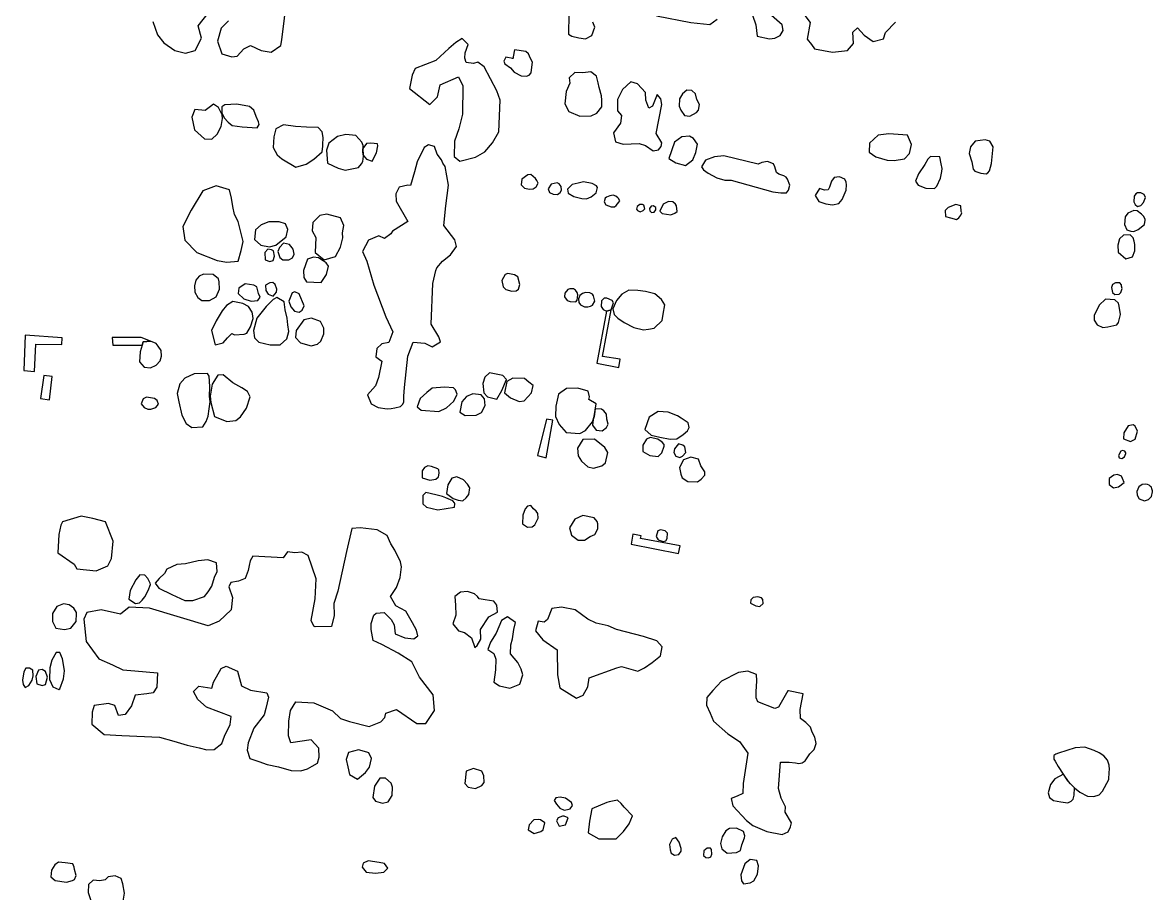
# Model space of a CAD drawing. Extents: x 154 to 1670, y 52 to 1730.
# Drawn here: x 198 to 752, y 737 to 1165 of the extents above; entities that cross this region are included whole.
import ezdxf

# ---------------------------------------------------------------- set-up
doc = ezdxf.new("R2010")
doc.units = 0

msp = doc.modelspace()

# ---------------------------------------------------------------- linework, layer by layer
at = {"layer": ''}
for points in [[(302.954864, 1148.264355), (306.126521, 1151.771341), (309.356062, 1153.443996), (314.595583, 1150.968946), (319.657459, 1150.170543), (324.26225, 1153.475932), (324.763248, 1156.226431), (328.845084, 1189.567748)], [(261.409954, 1165.286311), (263.717339, 1158.709465), (266.805164, 1154.761361), (272.324126, 1151.070742), (277.543687, 1149.733417), (282.228318, 1150.92703), (285.36205, 1157.062758), (283.749276, 1163.142599), (289.294186, 1170.07673)], [(298.619535, 1165.527828), (295.108557, 1162.000882), (293.152469, 1155.623637), (295.36205, 1149.426032), (300.284206, 1147.94699), (302.954864, 1148.264355), (302.954864, 1148.264355)], [(465.695383, 1168.849186), (465.549675, 1158.962958), (467.204365, 1158.106671), (470.691391, 1157.286311), (473.960852, 1156.687509), (476.930912, 1158.320243), (478.487799, 1162.445992), (477.45187, 1164.99689)], [(508.703367, 1168.030822), (525.583607, 1164.673537), (534.970833, 1163.831221), (538.459854, 1166.320243)], [(555.918936, 1168.324235), (557.45187, 1163.559764), (558.226322, 1158.098687), (564.224326, 1156.761361), (566.875024, 1156.998886), (569.425922, 1158.37214), (571.002769, 1160.903078), (570.525723, 1163.613657), (565.206361, 1168.200483)], [(580.633507, 1169.487908), (584.138497, 1164.683517), (582.699375, 1156.55178), (584.771232, 1153.941002), (586.324126, 1151.807269), (595.132509, 1150.228427), (602.585603, 1151.000882), (605.417938, 1154.487908), (605.182409, 1160.008866), (607.356062, 1162.160563), (610.781212, 1158.489904), (615.184405, 1155.499884), (620.228318, 1156.691501), (621.246282, 1159.881122), (626.030713, 1164.941002)], [(419.879016, 1098.599685), (424.503767, 1101.208467), (428.314146, 1105.629625), (431.346082, 1111.008866), (431.990793, 1126.633617), (430.360054, 1131.218447), (424.088597, 1142.980922), (421.078617, 1145.274335), (418.84708, 1144.597689), (415.280214, 1145.098687), (414.583607, 1147.230423), (414.863048, 1149.801281), (416.240294, 1153.94699), (413.27223, 1156.839205), (410.26225, 1154.94699), (406.753268, 1151.919046), (400.471831, 1146.082718), (390.326122, 1142.200483), (388.749276, 1138.873138), (387.469834, 1132.358168), (397.45187, 1124.519844), (401.260254, 1128.164555), (402.577619, 1134.062758), (411.609555, 1138.024834), (413.679415, 1133.679525), (413.473827, 1119.787309), (411.695383, 1112.493896), (409.659455, 1106.495892), (409.395982, 1098.962958), (412.226322, 1096.629625), (419.879016, 1098.599685), (419.879016, 1098.599685)], [(446.248278, 1138.805273), (447.224326, 1140.078726), (447.565643, 1142.809265), (447.904964, 1145.280323), (446.869036, 1147.034814), (445.875024, 1149.328227), (444.619535, 1150.463956), (439.038697, 1151.284315), (438.879016, 1150.467948), (438.200373, 1146.960962), (438.220334, 1147.138607), (434.773228, 1147.679525), (433.835104, 1145.767349), (434.33211, 1144.430024), (437.082609, 1142.555772), (438.795184, 1140.282319), (442.36205, 1138.567748), (444.952868, 1138.386112), (446.248278, 1138.805273), (446.248278, 1138.805273)], [(476.731312, 1118.859166), (479.46185, 1120.212459), (481.934904, 1123.260363), (481.85706, 1126.669545), (481.779216, 1128.781321), (480.663447, 1132.88711), (480.186401, 1135.120643), (479.31215, 1138.428028), (476.443886, 1140.463956), (472.655463, 1140.106671), (468.629515, 1140.168547), (465.938896, 1137.637609), (466.256262, 1134.96695), (464.360054, 1130.923038), (463.699375, 1124.785313), (465.791192, 1121.096691), (471.070633, 1118.761361), (476.731312, 1118.859166), (476.731312, 1118.859166)], [(509.74728, 1102.240403), (511.022729, 1103.793297), (511.30217, 1105.567748), (508.615543, 1110.152579), (511.39199, 1124.52184), (510.875024, 1127.232419), (509.062649, 1129.443996), (506.82712, 1123.725433), (505.032709, 1122.711461), (503.481811, 1126.597689), (503.304166, 1130.304275), (499.479815, 1134.5917), (496.110553, 1135.549784), (492.024725, 1131.885114), (489.589595, 1126.903078), (489.667439, 1121.404076), (491.619535, 1119.070742), (490.998777, 1115.284315), (487.567639, 1110.52184), (488.661451, 1106.116651), (492.348078, 1104.998886), (500.26225, 1105.354176), (503.429914, 1104.256371), (507.094585, 1101.663557), (509.74728, 1102.240403), (509.74728, 1102.240403)], [(528.350074, 1120.505872), (529.387998, 1121.681521), (529.7872, 1124.3921), (528.573627, 1126.923038), (527.91694, 1129.673537), (526.144485, 1131.270343), (523.593587, 1131.529824), (521.559655, 1129.697489), (520.082609, 1127.286311), (519.940892, 1123.659565), (520.75726, 1121.665553), (522.549675, 1119.034814), (525.120533, 1118.753377), (528.350074, 1120.505872), (528.350074, 1120.505872)], [(293.110553, 1109.885114), (295.024725, 1113.671541), (295.665443, 1117.535812), (295.525723, 1119.390104), (293.753268, 1122.998886), (291.304166, 1124.713457), (289.82712, 1123.459964), (287.256262, 1121.567748), (282.094585, 1121.948986), (280.637499, 1118.322239), (281.928916, 1111.962958), (286.771232, 1107.555772), (290.397978, 1107.414056), (293.110553, 1109.885114), (293.110553, 1109.885114)], [(313.639495, 1114.657569), (313.38201, 1115.933018), (312.206361, 1118.623637), (311.012749, 1121.733417), (309.020733, 1123.469944), (302.723328, 1124.607669), (296.902968, 1124.332219), (295.288198, 1123.276331), (295.387998, 1120.386112), (296.521731, 1117.895094), (298.413946, 1115.741401), (300.425922, 1114.106671), (305.288198, 1113.525832), (312.783208, 1113.002878), (313.639495, 1114.657569), (313.639495, 1114.657569)], [(336.769236, 1095.114655), (340.597579, 1097.623637), (344.565643, 1101.148587), (344.964844, 1103.939006), (344.964844, 1104.715453), (345.186401, 1108.324235), (344.629515, 1111.054774), (342.617539, 1113.128627), (336.89698, 1113.270343), (331.477819, 1113.711461), (325.637499, 1114.4919), (321.910952, 1112.499884), (320.890992, 1108.535812), (320.529715, 1103.374136), (322.561651, 1099.745393), (324.753268, 1097.711461), (331.665443, 1093.661561), (336.769236, 1095.114655), (336.769236, 1095.114655)], [(362.497779, 1093.485912), (363.934904, 1095.360164), (364.611551, 1096.513856), (364.972829, 1099.064754), (364.555663, 1101.238407), (364.755264, 1104.328227), (364.058657, 1105.962958), (361.170433, 1109.252379), (356.308158, 1109.753377), (352.162449, 1108.699485), (347.815144, 1105.43202), (346.7373, 1102.004874), (347.25227, 1095.627629), (352.513747, 1093.212459), (355.940892, 1092.154575), (362.497779, 1093.485912), (362.497779, 1093.485912)], [(630.581611, 1097.793297), (632.894984, 1100.442), (633.873028, 1104.84719), (632.042689, 1109.41206), (622.775224, 1110.134615), (617.651471, 1109.380124), (613.326122, 1105.396092), (613.224326, 1101.070742), (616.37203, 1098.677529), (622.070633, 1097.140603), (625.437898, 1096.958966), (630.581611, 1097.793297), (630.581611, 1097.793297)], [(378.44189, 975.072738), (380.274226, 975.469944), (383.004765, 976.02683), (384.202369, 977.182519), (384.641491, 978.398088), (384.701371, 981.248387), (385.082609, 985.453976), (386.705363, 1000.779325), (389.360054, 1007.633617), (395.018737, 1007.232419), (398.565643, 1005.436012), (402.733308, 1007.865154), (401.95686, 1010.378128), (398.172429, 1016.477928), (398.881012, 1036.507868), (400.399974, 1042.982918), (400.839096, 1044.198487), (403.709355, 1047.505872), (407.577619, 1050.613657), (410.609555, 1054.677529), (409.813148, 1057.98691), (404.316142, 1065.044794), (405.358058, 1074.649585), (406.619535, 1084.913058), (405.048677, 1094.022838), (403.795184, 1095.597689), (403.176421, 1097.212459), (401.066641, 1100.002878), (399.773228, 1103.851182), (396.783208, 1104.649585), (394.769236, 1103.316251), (391.298178, 1096.302279), (389.920932, 1091.360164), (388.004765, 1084.703477), (386.709355, 1084.805273), (382.344086, 1083.889106), (380.84708, 1080.5418), (380.964844, 1076.954974), (386.739296, 1066.96695), (379.124525, 1062.208467), (378.246282, 1060.913058), (375.216341, 1058.58172), (372.386002, 1059.958966), (367.32213, 1057.889106), (364.409954, 1052.230423), (366.539695, 1047.445992), (369.922928, 1035.685513), (375.892988, 1020.096691), (379.258258, 1012.761361), (377.30217, 1007.599685), (373.833108, 1006.845194), (371.459854, 1004.653577), (371.040693, 1000.547788), (373.988797, 998.453976), (372.310154, 990.36216), (370.833108, 986.238407), (366.944884, 981.815253), (368.657459, 977.469944), (372.082609, 975.535812), (376.587599, 974.935014), (378.44189, 975.072738), (378.44189, 975.072738)], [(371.350074, 1100.697489), (371.970833, 1104.124635), (371.831112, 1105.120643), (368.523727, 1105.5418), (366.370034, 1105.302279), (364.535703, 1102.813257), (364.753268, 1099.623637), (366.346082, 1097.629625), (369.196381, 1096.691501), (371.350074, 1100.697489), (371.350074, 1100.697489)], [(526.605563, 1097.308267), (528.140493, 1100.915054), (528.841092, 1105.040802), (526.928916, 1107.771341), (524.91694, 1108.889106), (521.190393, 1108.611661), (517.581611, 1105.982918), (514.84708, 1097.933018), (518.214345, 1095.777329), (523.056661, 1094.559764), (526.605563, 1097.308267), (526.605563, 1097.308267)], [(671.453866, 1090.85717), (672.25227, 1091.952978), (673.150473, 1095.420044), (673.972829, 1103.589704), (672.320134, 1106.52184), (670.086601, 1107.160563), (665.264246, 1106.426032), (662.851072, 1103.635613), (662.250274, 1100.368148), (663.485803, 1096.282319), (664.200373, 1092.673537), (665.056661, 1091.737409), (667.986801, 1090.779325), (670.537699, 1090.418048), (671.453866, 1090.85717), (671.453866, 1090.85717)], [(572.495783, 1081.100683), (573.631511, 1082.356172), (574.23231, 1084.84719), (573.036701, 1087.777329), (572.380014, 1088.795293), (571.204365, 1089.394096), (568.753268, 1090.172539), (567.717339, 1091.068746), (566.902968, 1093.859166), (566.164445, 1095.314255), (563.276222, 1096.53182), (560.545683, 1096.054774), (558.711351, 1095.138607), (541.753268, 1099.194495), (537.228318, 1098.837209), (532.783208, 1097.146591), (530.789196, 1093.919046), (531.902968, 1092.324235), (534.174425, 1090.687509), (538.439894, 1088.493896), (542.364046, 1087.236411), (545.433906, 1087.294295), (565.799176, 1081.643597), (569.865044, 1081.042798), (572.495783, 1081.100683), (572.495783, 1081.100683)], [(646.378018, 1084.35218), (648.234306, 1088.218447), (648.892988, 1091.565752), (648.974825, 1093.100683), (648.457858, 1095.312259), (647.881012, 1098.741401), (643.196381, 1098.923038), (641.900972, 1097.567748), (640.563647, 1094.958966), (637.433906, 1090.396092), (635.976821, 1086.789305), (637.150473, 1084.875134), (641.016741, 1083.298287), (645.182409, 1083.216451), (646.378018, 1084.35218), (646.378018, 1084.35218)], [(448.27223, 1082.958966), (449.627519, 1083.974934), (450.625523, 1085.84719), (450.226322, 1086.885114), (450.028717, 1087.182519), (449.270234, 1088.120643), (447.000773, 1090.154575), (445.645483, 1089.91705), (442.673427, 1087.845194), (442.274226, 1085.054774), (443.92692, 1083.420044), (446.417938, 1082.821241), (448.27223, 1082.958966), (448.27223, 1082.958966)], [(598.34209, 1075.807269), (599.879016, 1077.739405), (601.793188, 1082.302279), (601.994785, 1084.952978), (601.914944, 1086.288307), (601.278218, 1087.803277), (598.647479, 1088.960962), (595.9369, 1088.563756), (594.621531, 1086.849186), (593.743288, 1083.901082), (593.024725, 1082.565752), (591.250274, 1082.408068), (588.819136, 1083.266351), (586.705363, 1079.799285), (588.437898, 1076.829225), (591.845084, 1075.5917), (595.172429, 1075.250383), (598.34209, 1075.807269), (598.34209, 1075.807269)], [(303.30217, 1047.457968), (304.918936, 1052.699485), (305.85706, 1057.202479), (303.37203, 1067.028826), (301.599575, 1070.497888), (300.805164, 1074.326231), (300.088597, 1078.3921), (299.134505, 1082.597689), (292.557659, 1084.493896), (286.100573, 1082.00687), (280.236302, 1072.621641), (276.284206, 1064.5917), (277.138497, 1057.875134), (283.014745, 1051.793297), (293.018737, 1047.863158), (297.801172, 1047.042798), (303.30217, 1047.457968), (303.30217, 1047.457968)], [(461.445882, 1081.158567), (462.042689, 1082.334215), (461.984805, 1084.188507), (460.888996, 1085.543796), (459.912948, 1085.923038), (457.002769, 1085.386112), (455.565643, 1083.074734), (456.144485, 1081.300283), (458.056661, 1080.384116), (460.128517, 1080.302279), (461.445882, 1081.158567), (461.445882, 1081.158567)], [(476.711351, 1079.098687), (479.122529, 1081.030822), (479.761252, 1083.679525), (479.244286, 1084.497888), (477.132509, 1085.715453), (472.84708, 1086.513856), (470.356062, 1085.817249), (467.346082, 1085.162559), (465.032709, 1082.851182), (465.33211, 1080.95697), (468.100573, 1079.242399), (472.086601, 1078.244395), (474.437898, 1078.182519), (476.711351, 1079.098687), (476.711351, 1079.098687)], [(488.088597, 1074.188507), (489.004765, 1074.86715), (490.30217, 1076.440004), (490.779216, 1077.118647), (490.142489, 1078.214455), (489.805164, 1078.633617), (488.749276, 1079.449984), (487.533707, 1079.889106), (485.898976, 1079.611661), (484.284206, 1078.994894), (483.565643, 1078.455972), (483.026721, 1076.723437), (483.843088, 1075.248387), (486.513747, 1074.170543), (488.088597, 1074.188507), (488.088597, 1074.188507)], [(517.783208, 1071.044794), (518.918936, 1071.841201), (518.641491, 1074.691501), (518.102569, 1075.489904), (516.789196, 1076.725433), (514.715343, 1076.807269), (512.004765, 1075.47194), (510.427918, 1072.144595), (511.483807, 1070.869146), (515.789196, 1070.228427), (517.783208, 1071.044794), (517.783208, 1071.044794)], [(746.523727, 1074.833217), (747.799176, 1076.308267), (748.81714, 1078.699485), (748.180413, 1080.234415), (747.481811, 1080.633617), (746.505763, 1081.012858), (744.930912, 1080.992898), (744.154465, 1080.555772), (743.296182, 1079.420044), (743.136501, 1076.589704), (743.693387, 1075.414056), (744.948876, 1074.376132), (746.523727, 1074.833217), (746.523727, 1074.833217)], [(351.194385, 1049.865154), (353.609555, 1054.308267), (354.82712, 1058.931022), (354.669435, 1061.50188), (355.308158, 1065.010862), (353.655463, 1068.757369), (346.960852, 1070.595693), (343.43191, 1069.939006), (340.002769, 1066.47194), (339.761252, 1062.348188), (341.453866, 1059.198487), (341.190393, 1051.683517), (345.613547, 1048.234415), (351.194385, 1049.865154), (351.194385, 1049.865154)], [(502.198377, 1072.368148), (502.994785, 1073.244395), (502.597579, 1075.078726), (501.881012, 1075.398088), (500.545683, 1075.318247), (499.288198, 1074.282319), (498.948876, 1073.04679), (499.487799, 1072.330223), (500.703367, 1071.811261), (502.198377, 1072.368148), (502.198377, 1072.368148)], [(507.617539, 1071.587708), (508.455862, 1072.723437), (508.455862, 1073.939006), (507.998777, 1074.218447), (507.042689, 1074.677529), (506.204365, 1074.499884), (505.288198, 1073.384116), (505.485803, 1072.306271), (506.28221, 1071.430024), (507.617539, 1071.587708), (507.617539, 1071.587708)], [(657.132509, 1068.741401), (658.190393, 1070.07673), (658.609555, 1071.292299), (658.310154, 1071.889106), (658.132509, 1074.659565), (655.641491, 1075.278327), (651.932908, 1073.787309), (650.497779, 1072.43202), (650.635503, 1069.48192), (653.146481, 1068.783317), (656.076621, 1067.964954), (657.132509, 1068.741401), (657.132509, 1068.741401)], [(745.202369, 1063.096691), (748.35207, 1065.565752), (748.671431, 1067.597689), (748.691391, 1068.116651), (747.815144, 1069.691501), (746.938896, 1070.569744), (744.687399, 1072.264355), (743.132509, 1072.324235), (740.082609, 1071.130623), (738.90696, 1069.278327), (738.465842, 1065.45198), (739.581611, 1062.879126), (741.553667, 1062.280323), (743.088597, 1062.140603), (745.202369, 1063.096691), (745.202369, 1063.096691)], [(321.920932, 1055.440004), (326.865044, 1059.463956), (327.703367, 1063.110663), (326.609555, 1065.781321), (323.44189, 1066.879126), (318.437898, 1066.803277), (314.731312, 1065.310263), (311.958856, 1062.919046), (311.378018, 1058.07673), (314.485803, 1055.424036), (318.771232, 1054.625633), (321.920932, 1055.440004), (321.920932, 1055.440004)], [(742.403966, 1049.663557), (743.621531, 1052.553776), (743.663447, 1054.885114), (743.583607, 1055.683517), (743.226322, 1057.336211), (742.687399, 1058.931022), (741.254266, 1060.447988), (738.084605, 1060.308267), (736.030713, 1058.396092), (735.31215, 1055.408068), (735.469834, 1051.978926), (739.234306, 1048.669545), (742.403966, 1049.663557), (742.403966, 1049.663557)], [(328.174425, 1048.222439), (330.048677, 1049.218447), (330.82712, 1050.891102), (330.409954, 1053.424036), (329.930912, 1054.120643), (328.597579, 1055.617649), (325.607559, 1056.336211), (323.673427, 1054.224435), (322.914944, 1052.290303), (323.791192, 1049.320243), (325.364046, 1048.104675), (328.174425, 1048.222439), (328.174425, 1048.222439)], [(320.581611, 1047.807269), (321.200373, 1049.941002), (320.803168, 1052.55178), (319.687399, 1053.130623), (317.912948, 1053.410064), (316.437898, 1051.717449), (316.555663, 1048.128627), (318.986801, 1047.270343), (320.581611, 1047.807269), (320.581611, 1047.807269)], [(346.805164, 1041.018846), (347.725324, 1045.004874), (346.529715, 1046.739405), (345.154465, 1047.635613), (342.823128, 1049.092699), (340.31215, 1049.53182), (337.46185, 1048.457968), (335.505763, 1042.85717), (335.663447, 1039.430024), (336.998777, 1037.416052), (344.052669, 1036.994894), (346.805164, 1041.018846), (346.805164, 1041.018846)], [(289.280214, 1028.212459), (292.609555, 1029.964954), (294.186401, 1033.811261), (293.988797, 1037.418048), (293.671431, 1038.793297), (291.060653, 1040.98691), (286.378018, 1041.088706), (284.244286, 1040.054774), (282.529715, 1038.162559), (281.970833, 1035.41206), (282.168437, 1032.222439), (283.621531, 1029.57174), (285.613547, 1028.194495), (289.280214, 1028.212459), (289.280214, 1028.212459)], [(439.894984, 1032.978926), (441.012749, 1033.695493), (441.651471, 1036.00687), (440.617539, 1039.795293), (439.082609, 1040.811261), (435.815144, 1041.489904), (434.497779, 1040.972938), (432.823128, 1037.925034), (433.419934, 1034.935014), (434.773228, 1033.519844), (437.743288, 1032.721441), (439.894984, 1032.978926), (439.894984, 1032.978926)], [(313.016741, 1028.220443), (314.134505, 1029.815253), (313.278218, 1031.569744), (312.503767, 1034.95697), (311.088597, 1035.675533), (306.763248, 1036.316251), (303.693387, 1034.184515), (303.334106, 1031.633617), (306.122529, 1029.060762), (309.809156, 1027.923038), (313.016741, 1028.220443), (313.016741, 1028.220443)], [(322.228318, 1032.222439), (322.288198, 1033.777329), (321.551671, 1036.028826), (320.435902, 1036.94699), (318.861052, 1036.92703), (316.849076, 1035.693497), (316.90696, 1033.080722), (318.100573, 1031.248387), (320.531711, 1030.310263), (322.228318, 1032.222439), (322.228318, 1032.222439)], [(334.799176, 1023.406072), (335.77722, 1025.557768), (334.601571, 1028.328227), (334.481811, 1028.607669), (333.328118, 1031.380124), (331.196381, 1032.436012), (329.881012, 1032.018846), (328.244286, 1027.913058), (329.218337, 1025.102679), (331.032709, 1022.889106), (333.304166, 1022.509864), (334.799176, 1023.406072), (334.799176, 1023.406072)], [(469.809156, 1028.380124), (470.168437, 1030.911062), (469.791192, 1032.04679), (468.994785, 1033.242399), (468.076621, 1033.881122), (466.264246, 1033.901082), (465.146481, 1033.623637), (463.731312, 1031.831221), (463.531711, 1030.03681), (464.885004, 1028.182519), (466.340094, 1027.623637), (469.190393, 1027.46196), (469.809156, 1028.380124), (469.809156, 1028.380124)], [(476.344086, 1025.366152), (477.399974, 1025.825233), (478.517739, 1027.85717), (477.841092, 1030.447988), (477.384006, 1031.224435), (475.968836, 1031.962958), (473.91694, 1032.144595), (472.499775, 1031.645593), (471.164445, 1030.709465), (470.386002, 1029.03681), (470.605563, 1027.162559), (471.501771, 1026.02683), (473.413946, 1025.108667), (474.968836, 1025.028826), (476.344086, 1025.366152), (476.344086, 1025.366152)], [(504.839096, 1014.090702), (507.569635, 1014.667549), (511.577619, 1018.35218), (512.036701, 1021.46196), (512.81714, 1026.004874), (511.204365, 1028.697489), (507.85706, 1031.487908), (503.39199, 1032.667549), (499.565643, 1033.126631), (495.142489, 1033.188507), (491.693387, 1031.298287), (489.040693, 1028.190503), (487.324126, 1024.104675), (487.960852, 1021.374136), (489.753268, 1019.519844), (492.960852, 1017.366152), (497.683407, 1014.893098), (502.405962, 1013.733417), (504.839096, 1014.090702), (504.839096, 1014.090702)], [(735.9369, 1031.252379), (736.715343, 1032.048786), (737.393986, 1034.000882), (737.056661, 1035.278327), (736.976821, 1035.815253), (736.240294, 1036.853178), (734.146481, 1036.853178), (732.571631, 1036.03681), (732.092589, 1034.58172), (732.549675, 1032.130623), (733.805164, 1031.074734), (735.9369, 1031.252379), (735.9369, 1031.252379)], [(295.986801, 1007.302279), (298.200373, 1009.893098), (300.194385, 1012.004874), (301.649475, 1011.346192), (306.39199, 1011.58172), (307.667439, 1012.180523), (309.423926, 1015.208467), (310.721332, 1019.292299), (310.443886, 1021.705473), (310.264246, 1022.52184), (308.531711, 1025.154575), (305.743288, 1026.769345), (300.701371, 1027.749385), (297.589595, 1025.777329), (295.455862, 1023.088706), (292.603567, 1018.206471), (290.290194, 1013.463956), (292.140493, 1006.368148), (295.986801, 1007.302279), (295.986801, 1007.302279)], [(327.238298, 1009.320243), (328.176421, 1013.02683), (327.699375, 1016.174535), (327.44189, 1019.543796), (326.467838, 1023.589704), (325.992789, 1027.595693), (322.306162, 1029.5917), (320.551671, 1028.735413), (317.042689, 1025.288307), (312.495783, 1019.45198), (310.91694, 1013.513856), (311.374026, 1009.845194), (313.525723, 1007.651581), (319.044685, 1006.414056), (323.988797, 1006.332219), (327.238298, 1009.320243), (327.238298, 1009.320243)], [(486.547679, 1023.667549), (487.585603, 1027.014854), (487.048677, 1028.170543), (484.397978, 1029.248387), (483.082609, 1029.268347), (481.7872, 1028.054774), (481.545683, 1025.224435), (482.541691, 1023.709465), (484.214345, 1022.931022), (486.547679, 1023.667549), (486.547679, 1023.667549)], [(730.328118, 1015.170543), (734.713347, 1016.186511), (735.551671, 1017.300283), (736.569635, 1021.286311), (735.954864, 1025.41206), (735.615543, 1026.787309), (733.783208, 1028.483916), (729.160453, 1028.823237), (726.008757, 1025.837209), (723.655463, 1020.835213), (723.673427, 1018.483916), (725.048677, 1016.290303), (727.89698, 1014.893098), (730.328118, 1015.170543), (730.328118, 1015.170543)], [(490.898976, 999.330223), (482.170433, 1000.609665), (486.547679, 1023.667549), (484.214345, 1022.931022), (479.497779, 997.442), (490.240294, 995.264355), (490.898976, 999.330223), (490.898976, 999.330223)], [(342.284206, 1006.721441), (343.978817, 1008.194495), (345.435902, 1011.801281), (345.497779, 1014.651581), (343.725324, 1017.801281), (339.360054, 1019.497888), (335.613547, 1018.623637), (331.922928, 1013.48192), (331.443886, 1009.935014), (334.032709, 1007.302279), (339.234306, 1005.964954), (342.284206, 1006.721441), (342.284206, 1006.721441)], [(204.028717, 1006.671541), (216.843088, 1006.605673), (217.004765, 1009.875134), (198.749276, 1011.158567), (198.102569, 993.781321), (203.344086, 993.380124), (204.028717, 1006.671541), (204.028717, 1006.671541)], [(256.244286, 1006.206471), (256.763248, 1007.841201), (260.41195, 1008.138607), (255.729316, 1009.994894), (241.597579, 1010.060762), (241.835104, 1006.174535), (256.244286, 1006.206471), (256.244286, 1006.206471)], [(263.096581, 996.338207), (265.110553, 998.529824), (265.669435, 1000.761361), (265.571631, 1003.651581), (264.176421, 1005.685513), (263.062649, 1007.060762), (260.41195, 1008.138607), (256.763248, 1007.841201), (255.226322, 1002.958966), (254.984805, 998.03681), (257.236302, 995.483916), (260.306162, 995.104675), (263.096581, 996.338207), (263.096581, 996.338207)], [(211.992789, 990.863158), (207.90696, 991.364156), (206.306162, 980.024834), (210.831112, 979.424036), (211.992789, 990.863158), (211.992789, 990.863158)], [(286.060653, 966.172539), (287.635503, 968.701481), (288.633507, 971.37214), (289.194385, 974.899086), (289.573627, 978.388108), (289.256262, 981.058766), (289.497779, 985.980922), (289.162449, 991.002878), (288.386002, 992.378128), (281.809156, 992.102679), (277.26225, 990.012858), (274.671431, 987.164555), (273.511751, 982.442), (274.228318, 978.376132), (275.659455, 971.817249), (277.869036, 967.791301), (280.599575, 965.835213), (286.060653, 966.172539), (286.060653, 966.172539)], [(302.304166, 969.292299), (304.497779, 971.004874), (307.489795, 975.348188), (309.266242, 980.889106), (307.892988, 983.519844), (305.142489, 985.314255), (300.679415, 987.809265), (295.998777, 991.657569), (293.348078, 991.440004), (290.595583, 987.05677), (289.655463, 981.236411), (290.012749, 978.028826), (291.723328, 971.152579), (297.761252, 968.777329), (302.304166, 969.292299), (302.304166, 969.292299)], [(432.795184, 983.915054), (435.150473, 989.434016), (433.298178, 991.388108), (426.741292, 992.567748), (424.487799, 990.515852), (423.549675, 987.326231), (424.004765, 982.783317), (425.79718, 980.929026), (430.34209, 979.729425), (432.795184, 983.915054), (432.795184, 983.915054)], [(443.793188, 978.925034), (447.384006, 982.791301), (448.122529, 986.457968), (446.150473, 988.092699), (443.998777, 989.92703), (438.278218, 990.070742), (435.308158, 988.358168), (434.170433, 982.85717), (437.038697, 980.344196), (441.36205, 978.567748), (443.793188, 978.925034), (443.793188, 978.925034)], [(405.625523, 975.398088), (409.274226, 978.645593), (410.890992, 982.092699), (410.154465, 984.264355), (409.038697, 985.202479), (404.695383, 985.661561), (398.555663, 985.126631), (395.942888, 982.97693), (392.653467, 980.108667), (391.276222, 975.962958), (393.288198, 974.328227), (401.938896, 973.565752), (405.625523, 975.398088), (405.625523, 975.398088)], [(420.172429, 971.923038), (422.765244, 973.116651), (424.639495, 976.643597), (424.32213, 979.813257), (422.749276, 981.88711), (418.643487, 982.306271), (415.533707, 980.952978), (413.220334, 978.344196), (412.26225, 973.322239), (414.890992, 971.725433), (420.172429, 971.923038), (420.172429, 971.923038)], [(473.960852, 964.302279), (477.29219, 968.565752), (478.190393, 971.254375), (479.070633, 977.43202), (475.563647, 979.487908), (475.803168, 980.823237), (475.246282, 983.593697), (470.084605, 985.110663), (464.563647, 984.954974), (460.677419, 982.206471), (459.358058, 976.306271), (459.096581, 971.144595), (460.908956, 967.298287), (464.334106, 963.270343), (471.050673, 962.90707), (473.960852, 964.302279), (473.960852, 964.302279)], [(262.887, 975.5917), (264.202369, 977.324235), (263.765244, 978.559764), (263.625523, 979.098687), (262.230314, 979.994894), (258.443886, 980.615653), (256.789196, 979.839205), (255.771232, 977.428028), (257.286202, 975.553776), (258.978817, 974.855174), (260.533707, 974.775333), (262.887, 975.5917), (262.887, 975.5917)], [(484.166441, 965.771341), (484.944884, 967.426032), (484.387998, 969.817249), (484.208357, 972.328227), (482.954864, 973.903078), (481.819136, 974.841201), (478.709355, 974.921042), (478.190393, 971.254375), (477.691391, 969.781321), (477.389994, 966.931022), (479.142489, 964.457968), (482.072629, 964.118647), (484.166441, 965.771341), (484.166441, 965.771341)], [(518.661451, 960.292299), (521.871032, 962.324235), (524.004765, 964.136611), (524.783208, 965.809265), (524.306162, 968.082718), (520.859056, 970.376132), (518.986801, 971.453976), (514.403966, 973.290303), (509.521731, 973.689505), (505.174425, 970.863158), (503.038697, 964.785313), (506.206361, 962.032818), (510.43191, 960.974934), (515.473827, 960.014854), (518.661451, 960.292299), (518.661451, 960.292299)], [(457.799176, 969.312259), (454.791192, 969.891102), (450.358058, 952.01685), (454.561651, 950.859166), (457.799176, 969.312259), (457.799176, 969.312259)], [(743.693387, 960.03681), (744.851072, 963.982918), (743.79718, 966.376132), (742.701371, 967.032818), (740.248278, 966.595693), (738.214345, 963.110663), (738.052669, 960.260363), (741.519735, 958.843198), (743.693387, 960.03681), (743.693387, 960.03681)], [(481.964844, 946.899086), (483.699375, 948.45198), (484.81714, 953.453976), (483.423926, 955.90707), (478.324126, 960.014854), (472.623527, 959.817249), (469.910952, 955.693497), (470.268238, 951.94699), (471.960852, 949.176531), (475.048677, 946.424036), (477.79718, 945.765353), (481.964844, 946.899086), (481.964844, 946.899086)], [(511.384006, 953.380124), (512.581611, 956.609665), (512.481811, 957.406072), (511.505763, 958.58172), (509.374026, 960.058766), (505.607559, 960.85717), (503.793188, 960.100683), (502.118537, 957.052778), (501.996781, 953.942998), (505.523727, 952.088706), (509.589595, 951.487908), (511.384006, 953.380124), (511.384006, 953.380124)], [(521.487799, 951.701481), (523.102569, 953.533816), (522.625523, 956.344196), (521.729316, 957.042798), (519.517739, 957.681521), (517.623527, 955.290303), (517.344086, 953.537808), (518.180413, 951.703477), (520.152469, 951.104675), (521.487799, 951.701481), (521.487799, 951.701481)], [(738.567639, 951.350184), (739.206361, 953.044794), (739.166441, 953.324235), (738.72732, 954.100683), (737.471831, 954.459964), (736.635503, 954.102679), (735.577619, 952.070742), (735.95686, 950.933018), (737.172429, 950.513856), (738.567639, 951.350184), (738.567639, 951.350184)], [(530.729316, 940.396092), (532.543687, 942.368148), (532.545683, 944.022838), (530.453866, 946.972938), (529.300174, 950.262359), (525.573627, 951.140603), (522.004765, 949.96695), (520.010753, 946.200483), (520.705363, 942.933018), (521.36205, 941.038806), (524.132509, 939.244395), (528.815144, 939.140603), (530.729316, 940.396092), (530.729316, 940.396092)], [(400.405962, 940.324235), (401.781212, 941.517848), (401.982809, 943.292299), (401.843088, 945.06675), (401.405962, 945.505872), (398.256262, 946.681521), (396.483807, 946.982918), (394.888996, 946.08671), (393.691391, 944.51186), (393.769236, 941.104675), (397.435902, 939.90707), (400.405962, 940.324235), (400.405962, 940.324235)], [(415.330114, 931.208467), (416.645483, 932.921042), (417.066641, 936.150583), (416.030713, 937.923038), (414.038697, 940.07673), (410.691391, 941.573736), (408.218337, 940.95697), (406.304166, 937.689505), (405.663447, 933.386112), (408.990793, 930.873138), (411.44189, 930.094695), (413.733308, 929.793297), (415.330114, 931.208467), (415.330114, 931.208467)], [(735.489795, 936.683517), (738.36205, 938.775333), (737.565643, 940.767349), (737.106561, 941.905074), (735.074625, 942.683517), (733.202369, 942.384116), (730.908956, 940.671541), (731.006761, 937.781321), (733.038697, 936.226431), (735.489795, 936.683517), (735.489795, 936.683517)], [(750.256262, 930.358168), (751.711351, 931.873138), (752.190393, 934.224435), (752.210353, 934.741401), (751.952868, 935.579724), (751.693387, 936.416052), (751.256262, 936.855174), (750.597579, 937.434016), (749.881012, 937.753377), (748.605563, 937.933018), (747.250274, 937.773337), (745.615543, 936.559764), (744.637499, 934.406072), (744.775224, 932.553776), (745.631511, 930.799285), (748.30217, 929.801281), (750.256262, 930.358168), (750.256262, 930.358168)], [(409.647479, 926.567748), (409.82712, 928.260363), (409.507759, 928.759365), (408.751272, 929.795293), (405.403966, 931.272339), (403.689395, 931.891102), (400.46185, 932.749385), (395.459854, 933.789305), (394.044685, 932.434016), (393.962848, 928.268347), (395.875024, 926.653577), (401.395982, 925.416052), (409.647479, 926.567748), (409.647479, 926.567748)], [(447.7872, 917.060762), (448.944884, 917.95697), (450.659455, 921.164555), (450.541691, 923.535812), (449.645483, 924.693497), (448.310154, 925.829225), (447.096581, 927.483916), (445.36205, 927.146591), (444.204365, 925.831221), (443.106561, 922.663557), (442.94688, 918.497888), (445.395982, 916.863158), (447.7872, 917.060762), (447.7872, 917.060762)], [(239.427918, 897.835213), (241.204365, 901.36216), (241.984805, 910.010862), (238.284206, 919.479924), (232.086601, 921.138607), (226.286202, 922.176531), (217.078617, 919.47194), (216.300174, 917.817249), (215.360054, 913.294295), (214.8371, 904.186511), (222.86704, 898.681521), (224.220334, 896.388108), (233.687399, 895.366152), (239.427918, 897.835213), (239.427918, 897.835213)], [(476.266242, 912.302279), (478.457858, 913.298287), (479.875024, 915.96695), (479.996781, 918.519844), (479.677419, 919.535812), (478.164445, 921.430024), (472.643487, 922.587708), (468.677419, 920.717449), (466.064645, 916.513856), (466.958856, 912.845194), (470.226322, 910.51186), (473.356062, 910.469944), (476.266242, 912.302279), (476.266242, 912.302279)], [(337.433906, 798.154575), (339.685403, 799.348188), (342.358058, 800.861162), (343.076621, 803.851182), (342.958856, 808.316251), (339.274226, 812.404076), (329.188397, 810.853178), (328.094585, 814.38212), (328.258258, 821.477928), (329.116541, 826.797289), (331.731312, 830.942998), (340.519735, 830.499884), (349.705363, 826.587708), (353.629515, 822.819245), (358.012749, 821.282319), (367.617539, 818.845194), (373.419934, 821.194495), (375.314146, 823.246391), (375.952868, 825.457968), (381.114545, 827.170543), (391.036701, 820.388108), (395.481811, 820.426032), (399.769236, 826.761361), (399.096581, 834.376132), (392.324126, 843.188507), (388.561651, 850.683517), (381.96684, 854.873138), (373.95686, 859.160563), (369.653467, 861.096691), (368.699375, 866.517848), (368.601571, 869.428028), (369.998777, 873.573736), (371.074625, 874.569744), (375.080613, 874.944994), (378.447878, 871.455972), (379.980813, 868.785313), (380.457858, 864.340203), (385.198377, 862.384116), (389.543687, 861.903078), (391.617539, 863.477928), (390.980813, 866.228427), (388.950872, 869.87713), (385.683407, 875.597689), (380.743288, 878.210463), (378.114545, 882.757369), (381.126521, 887.180523), (382.922928, 892.020842), (383.603567, 897.36216), (383.066641, 899.835213), (380.258258, 905.555772), (378.368038, 908.645593), (376.595583, 912.673537), (371.613547, 915.545792), (363.264246, 916.505872), (359.258258, 916.108667), (356.561651, 904.851182), (352.326122, 885.440004), (350.270234, 879.342199), (350.425922, 873.404076), (349.128517, 868.022838), (341.156461, 867.84719), (340.459854, 868.266351), (339.204365, 871.038806), (341.164445, 881.679525), (341.647479, 891.505872), (337.76724, 902.94699), (334.677419, 904.463956), (331.230314, 904.226431), (327.663447, 904.705473), (325.487799, 901.837209), (310.621531, 902.50188), (309.204365, 900.290303), (308.725324, 898.018846), (308.286202, 895.507868), (306.869036, 891.621641), (303.619535, 890.288307), (299.833108, 889.693497), (298.775224, 887.56176), (300.565643, 882.318247), (299.984805, 876.260363), (294.102569, 870.621641), (288.661451, 868.354176), (259.885004, 877.05677), (249.801172, 877.601681), (245.593587, 874.134615), (236.068637, 876.192499), (229.012749, 874.980922), (227.615543, 871.613657), (228.72732, 860.671541), (234.960852, 852.058766), (241.695383, 849.244395), (246.675423, 846.731421), (252.595583, 846.288307), (263.815144, 845.246391), (263.493787, 838.272339), (261.697379, 835.50188), (258.549675, 835.024834), (252.789196, 834.230423), (251.032709, 829.110663), (247.841092, 824.727429), (244.631511, 824.370144), (242.861052, 829.254375), (239.673427, 830.272339), (232.637499, 829.218447), (231.697379, 826.010862), (231.595583, 820.032818), (237.591591, 814.946992), (246.320134, 814.523836), (264.735304, 813.717449), (271.811152, 811.719445), (278.286202, 809.763357), (284.204365, 808.346192), (287.930912, 807.408068), (291.639495, 807.583716), (295.288198, 810.47194), (296.743288, 814.098687), (299.497779, 819.797289), (299.918936, 823.883118), (287.863048, 828.314255), (283.619535, 832.242399), (281.370034, 836.110663), (284.100573, 838.759365), (290.417938, 837.699485), (291.316142, 840.749385), (294.96684, 847.364156), (297.499775, 848.577728), (302.978817, 846.044794), (304.968836, 838.92703), (309.491791, 836.773337), (317.481811, 835.354176), (318.278218, 833.360164), (317.020733, 827.701481), (316.182409, 824.57174), (310.996781, 818.098687), (308.26225, 810.845194), (307.781212, 807.298287), (309.114545, 803.190503), (313.519735, 801.753377), (317.643487, 800.276331), (323.144485, 799.038806), (329.46185, 797.202479), (334.164445, 797.098687), (337.433906, 798.154575), (337.433906, 798.154575)], [(513.334106, 910.130623), (513.932908, 911.326231), (514.194385, 913.87713), (512.978817, 915.094695), (510.707359, 915.553776), (509.37203, 914.97693), (508.633507, 912.246391), (509.587599, 910.57174), (512.038697, 909.793297), (513.334106, 910.130623), (513.334106, 910.130623)], [(520.387998, 907.575732), (500.918936, 911.314255), (501.178417, 912.569744), (497.132509, 913.308267), (496.314146, 908.525832), (519.609555, 903.829225), (520.387998, 907.575732), (520.387998, 907.575732)], [(286.875024, 882.703477), (288.689395, 885.094695), (290.403966, 887.883118), (291.821132, 892.208467), (293.098577, 894.97693), (292.681411, 899.242399), (288.557659, 900.799285), (283.733308, 900.244395), (277.495783, 898.753377), (273.230314, 898.436012), (268.405962, 896.226431), (267.268238, 894.094695), (264.537699, 891.543796), (262.681411, 889.314255), (264.356062, 886.881122), (270.791192, 883.789305), (277.246282, 880.875134), (281.152469, 880.753377), (286.875024, 882.703477), (286.875024, 882.703477)], [(254.984805, 879.631621), (256.300174, 880.925034), (257.537699, 882.659565), (259.212349, 885.707469), (260.370034, 888.697489), (260.230314, 889.254375), (258.976821, 891.607669), (257.481811, 893.222439), (255.150473, 893.36216), (253.056661, 890.913058), (250.324126, 885.731421), (249.683407, 881.428028), (252.910952, 879.274335), (254.984805, 879.631621), (254.984805, 879.631621)], [(420.753268, 858.719445), (422.527719, 861.747389), (422.29219, 866.4919), (426.479815, 872.767349), (430.647479, 875.116651), (430.310154, 878.583716), (428.954864, 880.438008), (424.651471, 881.078726), (421.701371, 881.617649), (420.885004, 882.735413), (419.409954, 884.090702), (415.982809, 885.148587), (412.515743, 884.911062), (409.703367, 882.721441), (410.060653, 878.555772), (410.316142, 873.53182), (408.839096, 869.388108), (411.509755, 865.879126), (414.497779, 865.080722), (417.944884, 862.447988), (419.595583, 857.743397), (420.753268, 858.719445), (420.753268, 858.719445)], [(561.112549, 879.394096), (560.892988, 881.268347), (560.296182, 882.164555), (558.541691, 882.523836), (556.150473, 882.346192), (555.014745, 881.090702), (554.952868, 879.537808), (557.463846, 878.220443), (559.495783, 877.901082), (561.112549, 879.394096), (561.112549, 879.394096)], [(221.156461, 867.272339), (223.769236, 870.559764), (224.050673, 874.406072), (223.990793, 874.942998), (222.655463, 876.95697), (220.423926, 878.731421), (217.635503, 879.232419), (214.386002, 877.819245), (212.172429, 874.37214), (212.150473, 870.465952), (213.821132, 867.236411), (218.126521, 866.515852), (221.156461, 867.272339), (221.156461, 867.272339)], [(472.697379, 834.238407), (475.052669, 838.442), (475.691391, 842.747389), (489.206361, 847.681521), (491.519735, 848.338207), (499.669435, 846.022838), (502.799176, 847.715453), (506.587599, 850.324235), (510.655463, 853.569744), (511.573627, 857.994894), (508.904964, 860.984914), (502.290194, 863.160563), (489.136501, 866.595693), (485.072629, 868.41206), (479.054665, 869.669545), (475.008757, 871.645593), (468.892988, 876.232419), (462.098577, 877.47194), (457.334106, 876.817249), (455.178417, 871.515852), (453.663447, 870.082718), (450.633507, 870.641601), (449.376022, 865.939006), (452.900972, 861.45198), (459.914944, 856.585712), (460.146481, 844.348188), (461.240294, 837.851182), (469.429914, 832.825233), (472.697379, 834.238407), (472.697379, 834.238407)], [(441.669435, 839.695493), (443.166441, 844.338207), (442.27223, 847.128627), (440.659455, 850.338207), (437.092589, 854.565752), (437.234306, 858.968946), (438.114545, 861.919046), (438.633507, 866.52184), (439.453866, 870.008866), (435.567639, 872.741401), (432.577619, 870.931022), (429.962848, 864.673537), (427.310154, 860.350184), (425.952868, 856.723437), (428.863048, 854.809265), (429.81714, 851.919046), (429.775224, 846.695493), (428.974825, 840.677529), (431.723328, 838.803277), (436.725324, 837.763357), (441.669435, 839.695493), (441.669435, 839.695493)], [(215.779216, 837.340203), (217.595583, 842.360164), (218.056661, 846.186511), (217.719335, 848.360164), (217.102569, 852.146591), (215.849076, 855.276331), (213.994785, 855.238407), (211.900972, 851.4919), (210.962848, 847.765353), (210.719335, 842.064754), (212.41195, 838.398088), (215.28221, 837.100683), (215.779216, 837.340203), (215.779216, 837.340203)], [(200.573627, 839.040802), (202.170433, 841.5917), (202.689395, 843.743397), (202.591591, 846.553776), (200.976821, 847.5917), (199.142489, 847.611661), (198.226322, 845.719445), (197.545683, 841.673537), (197.803168, 839.52184), (198.879016, 838.00687), (200.573627, 839.040802), (200.573627, 839.040802)], [(208.725324, 839.595693), (209.723328, 843.062758), (208.829116, 845.933018), (207.194385, 846.891102), (205.30217, 846.5917), (204.044685, 843.463956), (204.499775, 839.797289), (207.210353, 839.038806), (208.725324, 839.595693), (208.725324, 839.595693)], [(573.35207, 767.220443), (574.527719, 769.57174), (575.026721, 771.563756), (571.940892, 776.827229), (572.142489, 779.398088), (569.990793, 783.765353), (568.619535, 788.388108), (569.661451, 801.304275), (571.495783, 801.36216), (573.82712, 801.300283), (576.91694, 801.080722), (578.669435, 800.721441), (580.324126, 801.078726), (581.719335, 801.994894), (584.012749, 805.442), (586.126521, 807.593697), (587.084605, 810.52184), (586.449874, 813.711461), (585.194385, 816.062758), (584.318138, 818.495892), (582.008757, 820.809265), (579.477819, 822.823237), (579.28221, 827.288307), (580.719335, 834.998886), (573.605563, 836.477928), (573.166441, 836.398088), (568.699375, 828.368148), (566.825124, 827.711461), (558.535703, 831.004874), (557.719335, 833.018846), (557.641491, 835.909066), (558.062649, 841.288307), (557.924924, 844.378128), (553.581611, 846.154575), (548.976821, 845.380124), (540.583607, 841.118647), (536.395982, 836.517848), (533.523727, 833.190503), (533.324126, 829.324235), (535.034705, 825.396092), (536.667439, 821.489904), (543.739296, 815.328227), (549.477819, 811.597689), (553.559655, 805.715453), (551.340094, 790.869146), (551.198377, 786.02683), (548.288198, 784.633617), (545.358058, 783.497888), (546.172429, 779.931022), (552.885004, 772.791301), (556.032709, 770.318247), (562.986801, 767.286311), (570.439894, 765.827229), (573.35207, 767.220443), (573.35207, 767.220443)], [(365.853068, 796.286311), (367.887, 798.974934), (368.76724, 803.160563), (367.511751, 805.950982), (366.555663, 806.310263), (362.409954, 807.447988), (357.527719, 806.116651), (356.370034, 802.687509), (357.284206, 799.120643), (357.960852, 795.314255), (361.944884, 793.078726), (365.853068, 796.286311), (365.853068, 796.286311)], [(726.084605, 785.358168), (727.781212, 787.072738), (730.753268, 792.809265), (730.974825, 796.457968), (731.074625, 797.733417), (730.976821, 799.944994), (730.100573, 802.356172), (728.427918, 804.469944), (726.036701, 805.96695), (723.565643, 807.084714), (718.962848, 808.799285), (714.358058, 808.443996), (706.126521, 805.717449), (704.731312, 805.280323), (703.813148, 804.603677), (703.853068, 802.929026), (704.409954, 801.891102), (705.962848, 799.240403), (710.603567, 792.222439), (711.9369, 790.787309), (713.968836, 788.753377), (716.619535, 786.659565), (720.386002, 784.703477), (723.413946, 784.503876), (726.084605, 785.358168), (726.084605, 785.358168)], [(377.046681, 781.831221), (379.040693, 785.078726), (379.182409, 789.144595), (378.545683, 791.096691), (375.7373, 793.509864), (372.84708, 793.43202), (370.294186, 789.607669), (369.473827, 784.02683), (370.769236, 782.272339), (374.216341, 781.214455), (377.046681, 781.831221), (377.046681, 781.831221)], [(422.968836, 789.919046), (424.226322, 791.3921), (424.028717, 794.58172), (423.032709, 796.974934), (418.849076, 798.192499), (415.360054, 796.998886), (414.719335, 790.958966), (416.33211, 789.124635), (419.859056, 788.485912), (422.968836, 789.919046), (422.968836, 789.919046)], [(712.37203, 782.196491), (713.230314, 783.192499), (713.769236, 785.106671), (713.968836, 788.753377), (713.511751, 789.212459), (711.9369, 790.787309), (710.980813, 791.803277), (708.491791, 795.41206), (704.286202, 793.202479), (702.23231, 790.394096), (701.034705, 786.268347), (701.709355, 783.93701), (703.583607, 782.579724), (707.310154, 781.901082), (710.697379, 781.360164), (712.37203, 782.196491), (712.37203, 782.196491)], [(465.036701, 778.038806), (466.43191, 778.436012), (467.467838, 780.050782), (467.090593, 781.625633), (464.042689, 783.739405), (461.531711, 784.258367), (459.358058, 783.921042), (458.46185, 782.545792), (459.655463, 780.731421), (461.270234, 778.817249), (463.40197, 777.761361), (465.036701, 778.038806), (465.036701, 778.038806)], [(492.593587, 767.242399), (495.326122, 771.106671), (497.002769, 774.952978), (492.918936, 779.280323), (491.386002, 781.074734), (489.611551, 782.669545), (485.525723, 781.855174), (484.409954, 781.495892), (477.054665, 778.41206), (475.875024, 772.3921), (475.194385, 766.613657), (480.453866, 763.761361), (488.984805, 763.737409), (492.593587, 767.242399), (492.593587, 767.242399)], [(451.95686, 767.262359), (453.092589, 768.158567), (454.010753, 771.627629), (451.859056, 773.042798), (450.843088, 773.242399), (448.471831, 773.124635), (446.198377, 770.633617), (445.759256, 768.122639), (448.627519, 766.388108), (451.95686, 767.262359), (451.95686, 767.262359)], [(463.178417, 770.406072), (464.016741, 770.665553), (465.33211, 774.052778), (463.419934, 774.891102), (462.623527, 774.891102), (460.429914, 773.954974), (459.611551, 772.539804), (460.986801, 769.988906), (463.178417, 770.406072), (463.178417, 770.406072)], [(548.014745, 756.968946), (549.988797, 758.044794), (550.647479, 760.775333), (551.984805, 764.242399), (552.104565, 765.258367), (551.387998, 767.332219), (548.080613, 768.96695), (544.631511, 768.729425), (542.739296, 767.655573), (540.982809, 764.625633), (540.124525, 761.398088), (540.821132, 758.827229), (543.509755, 756.693497), (548.014745, 756.968946), (548.014745, 756.968946)], [(519.713347, 756.08671), (520.831112, 757.681521), (520.851072, 758.97693), (519.855064, 762.146591), (518.22233, 764.320243), (516.407958, 763.563756), (515.072629, 760.972938), (515.469834, 758.282319), (516.006761, 756.687509), (517.619535, 755.649585), (519.713347, 756.08671), (519.713347, 756.08671)], [(535.457858, 754.903078), (535.976821, 756.098687), (535.679415, 758.430024), (535.200373, 759.048786), (533.665443, 759.188507), (532.070633, 757.875134), (531.771232, 755.583716), (533.026721, 754.525832), (534.30217, 754.346192), (535.457858, 754.903078), (535.457858, 754.903078)], [(221.968836, 743.206473), (223.106561, 743.663559), (223.765244, 745.617651), (223.068637, 748.625635), (222.849076, 749.723439), (222.25227, 751.41805), (218.505763, 751.897092), (215.178417, 752.318249), (213.364046, 750.92304), (211.7872, 748.374138), (211.348078, 745.084716), (213.579615, 743.210465), (219.178417, 742.410066), (221.968836, 743.206473), (221.968836, 743.206473)], [(374.8371, 747.312261), (376.888996, 749.224437), (375.196381, 751.57773), (372.605563, 752.136613), (367.266242, 752.897092), (364.753268, 751.763359), (364.254266, 749.769347), (366.186401, 747.278329), (370.809156, 746.837211), (374.8371, 747.312261), (374.8371, 747.312261)], [(554.663447, 742.098687), (556.457858, 743.114655), (558.35207, 746.38212), (558.753268, 750.388108), (557.996781, 753.058766), (554.789196, 753.557768), (552.076621, 751.348188), (550.082609, 746.00687), (550.537699, 743.136611), (551.513747, 741.621641), (554.663447, 742.098687), (554.663447, 742.098687)], [(245.839096, 729.861164), (246.577619, 731.274337), (247.056661, 734.044796), (247.517739, 737.094697), (246.801172, 741.599687), (245.86704, 744.230425), (243.016741, 745.607671), (239.509755, 745.030824), (238.052669, 743.595695), (235.501771, 742.998888), (232.174425, 743.420046), (229.900972, 741.288309), (229.779216, 737.382122), (231.212349, 732.917052), (235.595583, 729.725435), (241.154465, 728.747391), (245.839096, 729.861164), (245.839096, 729.861164)]]:
    msp.add_lwpolyline(points, dxfattribs=at)

doc.saveas('drawing.dxf')
